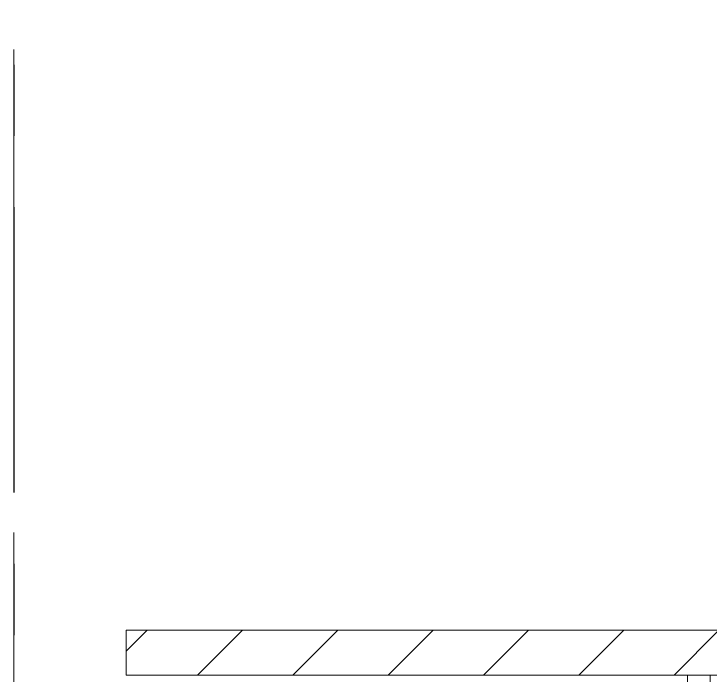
# Model space of a CAD drawing. Header units: millimetres. Extents: x -4000 to 187956, y -58990 to 162485.
# Drawn here: x 153000 to 156100, y 5750 to 8694 of the extents above; entities that cross this region are included whole.
import ezdxf

# ---------------------------------------------------------------- set-up
doc = ezdxf.new("R2010")
doc.units = ezdxf.units.MM
doc.linetypes.add('Grid Line', pattern=[2222.5, 1270, -317.5, 317.5, -317.5])
doc.linetypes.add('Grid Line 12_5mm', pattern=[2150, 1250, -300, 300, -300])
for name, color, linetype, lineweight in [('A-WALL', 113, 'Continuous', 13), ('A-WALL-PATT', 111, 'Continuous', 13), ('S-GRID', 1, 'Continuous', 30)]:
    doc.layers.add(name, color=color, linetype=linetype, lineweight=lineweight)
pattern_1 = [(45, (0, 0), (-212.13203, 212.13203), [])]

# ---------------------------------------------------------------- blocks, each defined once
blk = doc.blocks.new('CMF2_NHAXUONG_A_rvt-1-0_000')
at = {"layer": 'A-WALL-PATT', "lineweight": 9}
h = blk.add_hatch(dxfattribs=at)
h.set_pattern_fill('FP_13', color=250, style=0, pattern_type=2)
h.set_pattern_definition(pattern_1)
h.paths.add_polyline_path([(155999.9, 5749.9), (158049.5, 5749.9), (158049.5, 5949.9), (153499.9, 5949.9), (153499.9, 5749.9), (154745.9, 5749.9)])
h = blk.add_hatch(dxfattribs=at)
h.set_pattern_fill('FP_13', color=250, style=0, pattern_type=2)
h.set_pattern_definition(pattern_1)
h.paths.add_polyline_path([(156099.9, 4399.9), (156099.9, 5749.9), (155999.9, 5749.9), (155999.9, 4399.9)])
at = {"layer": 'A-WALL', "color": 90, "lineweight": 15}
for p, q in [((158049.5, 5949.9), (153499.9, 5949.9)), ((153499.9, 5949.9), (153499.9, 5749.9)), ((153499.9, 5749.9), (155999.9, 5749.9)), ((155999.9, 5749.9), (155999.9, 4399.9)), ((156099.9, 5749.9), (158049.5, 5749.9)), ((156099.9, 4399.9), (156099.9, 5749.9))]:
    blk.add_line(p, q, dxfattribs=at)
at = {"layer": 'A-WALL', "color": 35, "lineweight": 15}
for p, q in [((158049.5, 5949.9), (153499.9, 5949.9)), ((153499.9, 5749.9), (153499.9, 5949.9)), ((153499.9, 5749.9), (155999.9, 5749.9)), ((156099.9, 5749.9), (158049.5, 5749.9))]:
    blk.add_line(p, q, dxfattribs=at)
at = {"layer": 'A-WALL', "color": 53, "lineweight": 15}
blk.add_line((155999.9, 5749.9), (156099.9, 5749.9), dxfattribs=at)
at = {"layer": 'S-GRID', "linetype": 'Grid Line 12_5mm', "lineweight": 9}
blk.add_line((153000, 161185.2), (153000, -16487.4), dxfattribs=at)

msp = doc.modelspace()

# ---------------------------------------------------------------- block references
at = {"lineweight": 5}
msp.add_blockref('CMF2_NHAXUONG_A_rvt-1-0_000', (0, 0), dxfattribs=at)

# ---------------------------------------------------------------- next in the draw order: linework, layer by layer
at = {"layer": 'S-GRID', "linetype": 'Grid Line'}
msp.add_line((153000, 161185.2), (153000, -16487.4), dxfattribs=at)

doc.saveas('drawing.dxf')
